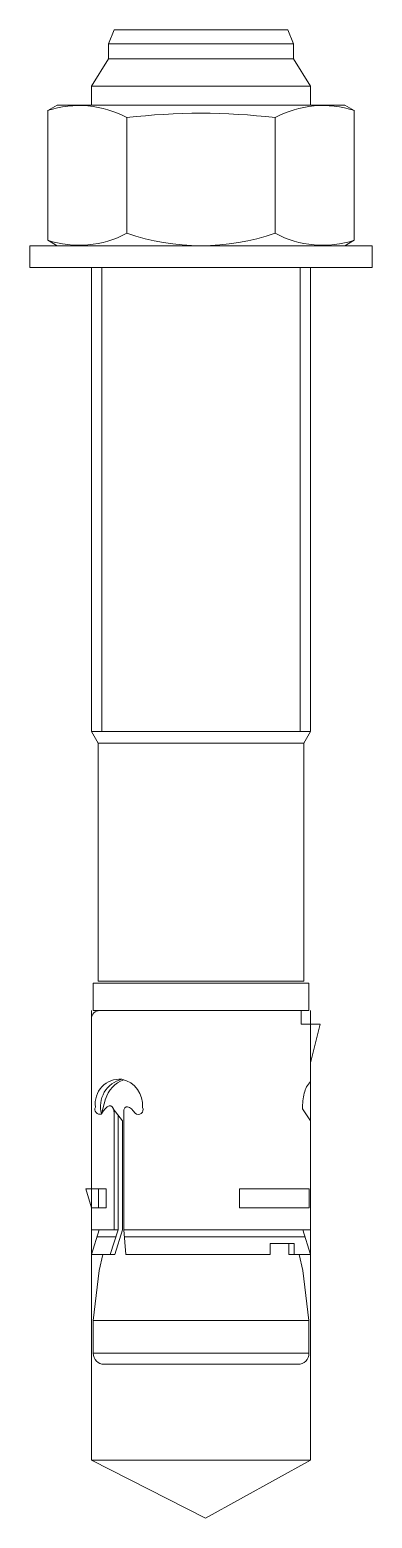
# Model space of a CAD drawing. Header units: metres. Extents: x -12 to 13, y -91 to 17.
import ezdxf

# ---------------------------------------------------------------- set-up
doc = ezdxf.new("R2010")
doc.units = ezdxf.units.M
doc.layers.add('A-DETL-GENF', color=92, linetype='Continuous', lineweight=18)

# ---------------------------------------------------------------- blocks, each defined once
blk = doc.blocks.new('28 snelboutanker 2d - Snelboutanker M16-3577383-00_0 Basismaterialen')
at = {"layer": 'A-DETL-GENF', "lineweight": 5}
for p, q in [((-6.75, 16.33), (-6.35, 17.35)), ((-6.75, 16.33), (-6.75, 15.23)), ((-6.75, 16.33), (6.75, 16.33)), ((6.35, 17.35), (-6.35, 17.35)), ((6.35, 17.35), (6.75, 16.33)), ((6.75, 15.23), (6.75, 16.33)), ((-8, 13.23), (-6.75, 15.23)), ((-6.75, 15.23), (6.75, 15.23)), ((6.75, 15.23), (8, 13.23)), ((-8, 13.23), (8, 13.23)), ((-8, 13.23), (-8, 11.85)), ((8, 13.23), (8, 11.85)), ((-11.19, 11.45), (-10.5, 11.85)), ((-11.19, 2), (-11.19, 11.45)), ((-10.5, 11.85), (10.5, 11.85)), ((-5.41, 10.95), (-5.41, 2.5)), ((5.41, 10.95), (5.41, 2.5)), ((10.5, 11.85), (11.19, 11.45)), ((11.19, 11.45), (11.19, 2)), ((-12.5, 1.6), (-10.5, 1.6)), ((-12.5, 0), (-12.5, 1.6)), ((-10.5, 1.6), (-11.19, 2)), ((10.5, 1.6), (-10.5, 1.6)), ((11.19, 2), (10.5, 1.6)), ((10.5, 1.6), (12.5, 1.6)), ((12.5, 1.6), (12.5, 0)), ((12.5, 0), (-12.5, 0)), ((-8, 0), (-8, -33.83)), ((-8, -33.83), (-8, 0)), ((-7.23, 0), (-7.23, -33.83)), ((7.23, -33.83), (7.23, 0)), ((8, -33.83), (8, 0)), ((-8, -33.83), (8, -33.83)), ((-7.5, -34.69), (-8, -33.83)), ((-7.5, -52.05), (-7.5, -34.69)), ((-7.5, -34.69), (7.5, -34.69)), ((7.5, -34.69), (8, -33.83)), ((7.5, -34.69), (7.5, -52.05)), ((7.5, -52.05), (-7.5, -52.05)), ((-7.87, -52.2), (7.88, -52.2)), ((-7.87, -54.2), (-7.87, -52.2)), ((7.88, -52.2), (7.88, -54.2)), ((-8, -54.2), (-8, -87)), ((7.88, -54.2), (-7.87, -54.2)), ((-1, -54.2), (-7, -54.2)), ((7.3, -54.2), (7.3, -55.2)), ((8, -87), (8, -54.2)), ((7.3, -55.2), (8.7, -55.2)), ((8.7, -55.2), (8, -58)), ((-7.27, -61.74), (-6.97, -60.65)), ((-5.73, -62.25), (-6.4, -61.36)), ((-6.34, -70.2), (-6.34, -61.64)), ((-6.05, -61.82), (-6.05, -70.2)), ((-5.64, -61.69), (-5.64, -70.2)), ((7.4, -61.36), (8, -62.25)), ((-5.73, -70.2), (-5.73, -62.25)), ((-8, -68.6), (-8.4, -67.2)), ((-6.93, -67.2), (-8.4, -67.2)), ((-7.47, -67.2), (-7.47, -68.6)), ((-6.93, -67.2), (-6.93, -68.6)), ((2.8, -68.6), (2.8, -67.2)), ((2.8, -67.2), (7.9, -67.2)), ((7.9, -67.2), (7.9, -68.6)), ((-8, -68.6), (-6.93, -68.6)), ((7.9, -68.6), (2.8, -68.6)), ((-7.43, -70.2), (-8, -72)), ((-8, -70.2), (-6.05, -70.2)), ((-6.05, -70.2), (-6.62, -72)), ((-6.3, -72), (-5.73, -70.2)), ((-5.64, -70.2), (-5.49, -72)), ((-5.64, -70.2), (8, -70.2)), ((7.43, -70.2), (8, -72)), ((-6.21, -70.7), (-7.59, -70.7)), ((-5.6, -70.7), (7.59, -70.7)), ((5.06, -72), (5.06, -71.2)), ((5.06, -71.2), (6.81, -71.2)), ((6.41, -72), (6.41, -71.2)), ((6.81, -71.2), (6.81, -72)), ((-8, -72), (-6.3, -72)), ((-7.43, -73.15), (-7.16, -72)), ((-5.49, -72), (5.06, -72)), ((8, -72), (6.41, -72)), ((7.16, -72), (7.43, -73.15)), ((-7.87, -76.8), (-7.43, -73.15)), ((7.43, -73.15), (7.88, -76.8)), ((7.88, -76.8), (-7.87, -76.8)), ((-7.87, -79.2), (-7.87, -76.8)), ((7.88, -76.8), (7.88, -79.2)), ((7.88, -79.2), (-7.87, -79.2)), ((-7.07, -80), (7.08, -80)), ((-8, -87), (0.33, -91.23)), ((-8, -87), (8, -87)), ((0.33, -91.23), (8, -87))]:
    blk.add_line(p, q, dxfattribs=at)
for centre, radius, start, end in [((-8.89, 4.46), 7.36, 61.7668, 108.2332), ((0, -34.77), 46.03, 83.2541, 96.7459), ((8.89, 4.46), 7.36, 71.7668, 118.2332), ((-8.89, 8.99), 7.36, 251.7668, 298.2332), ((0, 18.22), 16.62, 251.013, 288.987), ((8.89, 8.99), 7.36, 241.7668, 288.2332), ((-7.4, -54.8), 0.6, 89.8954, 180), ((-5.94, -60.98), 1.78, 84.9998, 188.2319), ((-5.29, -61.2), 2.05, 103.7381, 195.3956), ((-4.94, -61.23), 2.1, 109.438, 164.2427), ((-6.18, -61.08), 1.91, 354.1759, 78.0781), ((9.36, -60.67), 1.88, 136.4811, 166.2224), ((13.06, -61.47), 5.66, 167.2611, 178.8521), ((-7.39, -61.41), 0.356, 150.6084, 288.882), ((-4.57, -61.44), 0.341, 227.5131, 29.3441), ((-7.07, -79.2), 0.8, 180, 270), ((7.08, -79.2), 0.8, 270, 0)]:
    blk.add_arc(centre, radius, start, end, dxfattribs=at)
for points in [[(-7.27, -61.74), (-6.94, -61.16), (-6.42, -60.8), (-6.34, -61.64)], [(-4.8, -61.69), (-5.16, -61.2), (-5.65, -60.93), (-5.64, -61.69)]]:
    blk.add_open_spline(points, degree=3, dxfattribs=at)

msp = doc.modelspace()

# ---------------------------------------------------------------- block references
msp.add_blockref('28 snelboutanker 2d - Snelboutanker M16-3577383-00_0 Basismaterialen', (0, 0))

doc.saveas('drawing.dxf')
